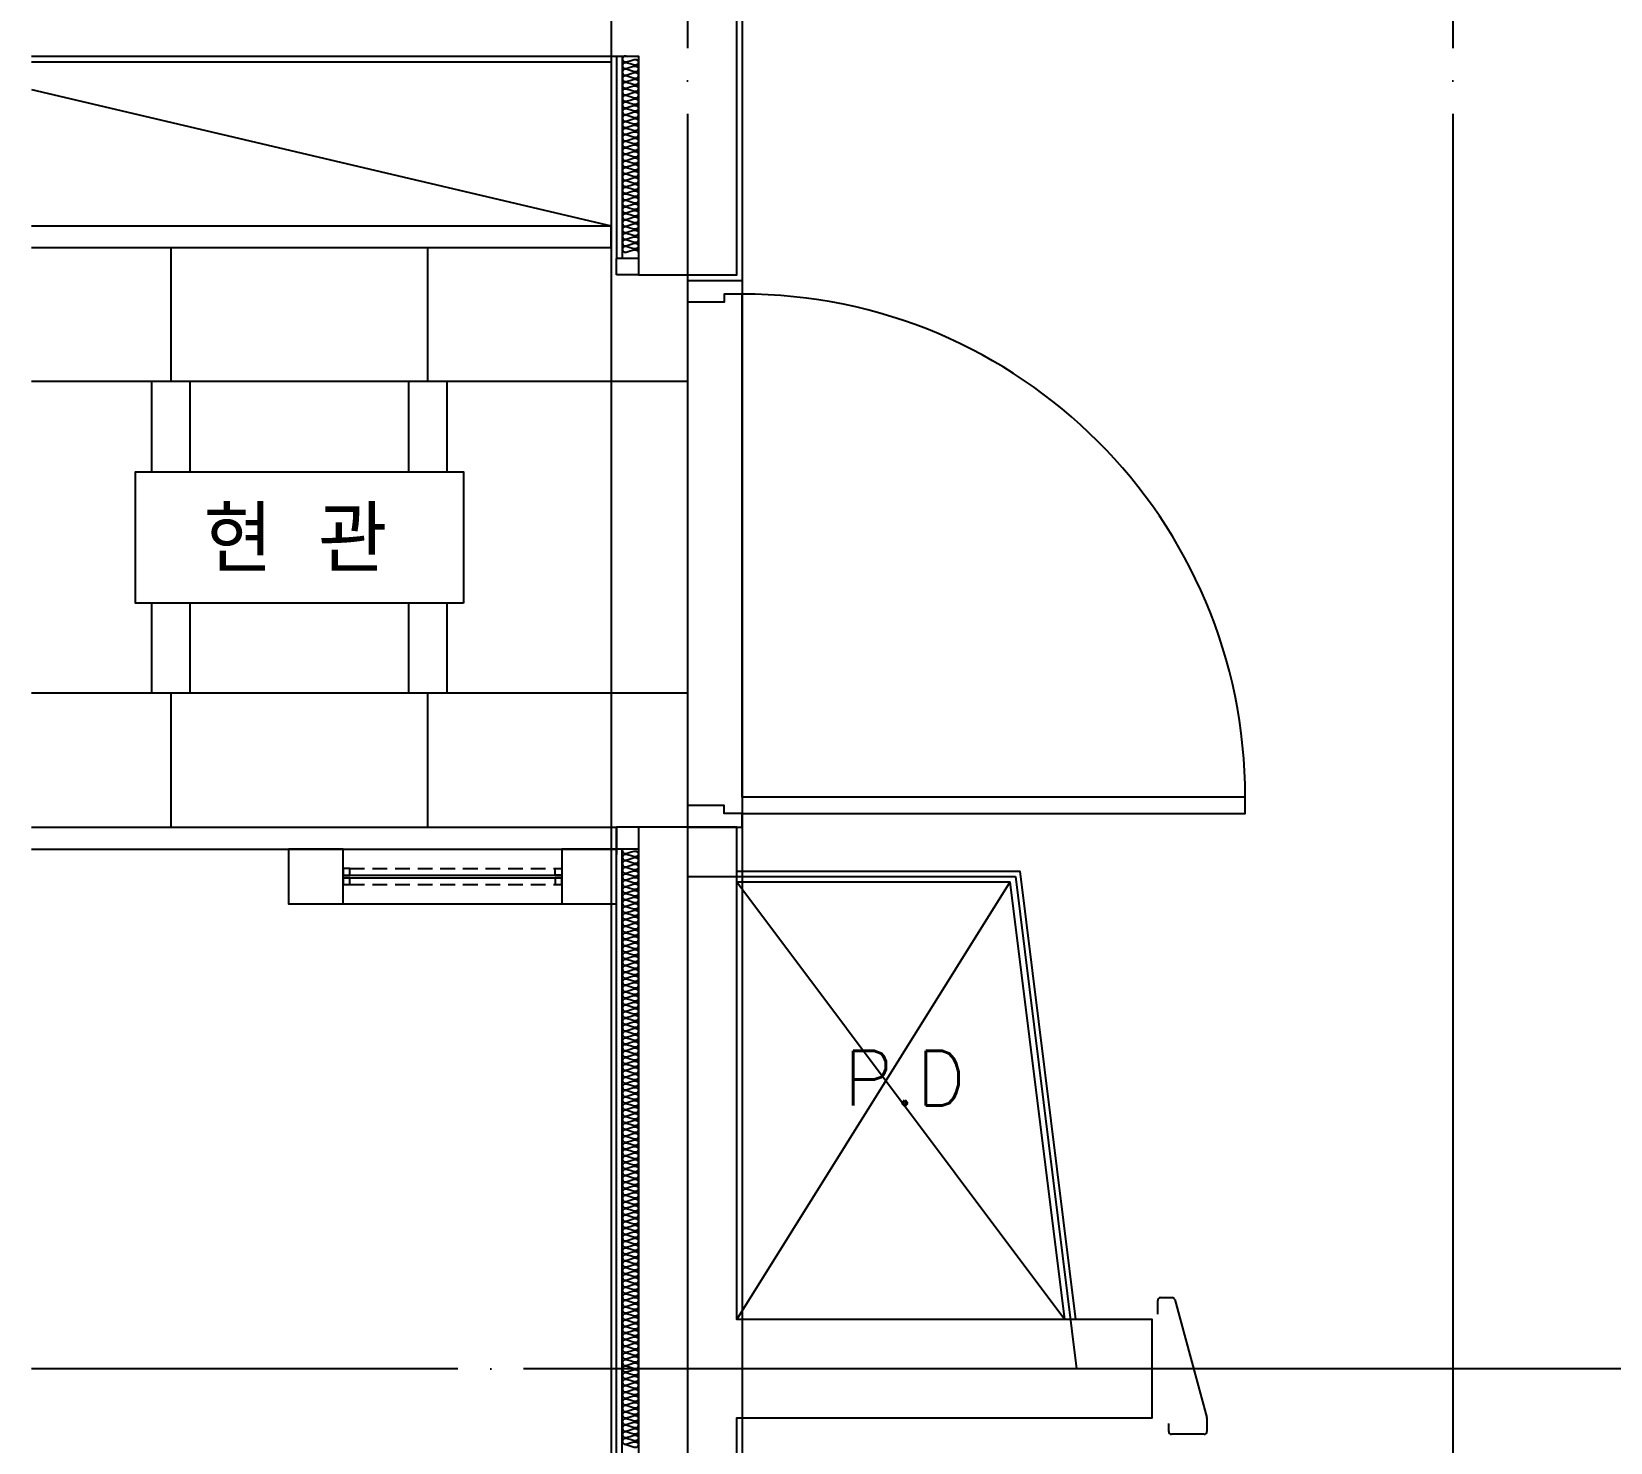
# Model space of a CAD drawing. Extents: x 0 to 40850, y 0 to 28500.
# Drawn here: x 8868 to 11756, y 12462 to 15042 of the extents above; entities that cross this region are included whole.
import ezdxf
from ezdxf.enums import TextEntityAlignment as Align

# ---------------------------------------------------------------- set-up
doc = ezdxf.new("R2010")
doc.units = 0
doc.header["$LTSCALE"] = 60
doc.header["$MEASUREMENT"] = 0
doc.linetypes.add('CEN', pattern=[62, 60, -1, 0, -1])
doc.linetypes.add('HID1', pattern=[2.3, 1.5, -0.8])
for name, color, linetype in [('1', 1, 'CONTINUOUS'), ('2', 2, 'CONTINUOUS'), ('3', 3, 'CONTINUOUS'), ('4', 4, 'CONTINUOUS'), ('7', 7, 'CONTINUOUS'), ('8', 8, 'CONTINUOUS'), ('9', 9, 'CONTINUOUS'), ('CEN', 1, 'CEN'), ('INSUL', 9, 'CONTINUOUS')]:
    doc.layers.add(name, color=color, linetype=linetype)
doc.styles.add('GHS', font='ROMANS', dxfattribs={"bigfont": 'GHS'})
doc.styles.add('HS', font='simplex', dxfattribs={"bigfont": 'ghs'})

msp = doc.modelspace()

# ---------------------------------------------------------------- linework, layer by layer
at = {"layer": '1'}
for p, q in [((9438.3, 13499.5), (9838.3, 13499.5)), ((9438.3, 13494.5), (9838.3, 13494.5))]:
    msp.add_line(p, q, dxfattribs=at)
at = {"layer": '2'}
for p, q in [((9938.3, 14997), (9938.3, 14627)), ((9948.3, 14997), (9948.3, 14627)), ((8868.3, 14987), (9928.3, 14987)), ((9928.3, 14987), (9928.3, 14687)), ((8868.3, 14936.1), (9928.3, 14687)), ((9938.3, 14597), (9938.3, 14627)), ((9978.3, 14627), (9938.3, 14627)), ((9978.3, 14627), (9978.3, 14597)), ((9978.3, 14597), (9938.3, 14597)), ((9978.3, 13587), (9938.3, 13587)), ((9938.3, 13547), (9938.3, 13587)), ((9978.3, 13587), (9978.3, 13547)), ((9978.3, 13547), (9938.3, 13547)), ((9938.3, 9767), (9938.3, 13547)), ((9948.3, 9777), (9948.3, 13547))]:
    msp.add_line(p, q, dxfattribs=at)
at = {"layer": '2', "linetype": 'HID1', "ltscale": 0.3}
for p, q in [((9450.3, 13511.5), (9826.3, 13511.5)), ((9450.3, 13482.5), (9826.3, 13482.5))]:
    msp.add_line(p, q, dxfattribs=at)
at = {"layer": '2'}
for points in [[(9658.3, 13997), (9058.3, 13997), (9058.3, 14237), (9658.3, 14237)], [(9438.3, 13511.5), (9438.3, 13499.5), (9450.3, 13499.5), (9450.3, 13511.5)], [(9438.3, 13494.5), (9438.3, 13482.5), (9450.3, 13482.5), (9450.3, 13494.5)], [(9838.3, 13511.5), (9838.3, 13499.5), (9826.3, 13499.5), (9826.3, 13511.5)], [(9826.3, 13494.5), (9826.3, 13482.5), (9838.3, 13482.5), (9838.3, 13494.5)]]:
    msp.add_lwpolyline(points, close=True, dxfattribs=at)
at = {"layer": '4'}
for p, q in [((8868.3, 14687), (9928.3, 14687)), ((9928.3, 14647), (9928.3, 14687)), ((8868.3, 14647), (9928.3, 14647)), ((8868.3, 13587), (9938.3, 13587)), ((9938.3, 13587), (9938.3, 13537)), ((8868.3, 13547), (9938.3, 13547)), ((9438.3, 13547), (9838.3, 13547)), ((10158.3, 13507), (10676.4, 13507)), ((10158.3, 13487), (10658.5, 13487)), ((10758.3, 12687), (10658.5, 13487)), ((10778.4, 12687), (10676.4, 13507)), ((9438.3, 13447), (9838.3, 13447))]:
    msp.add_line(p, q, dxfattribs=at)
at = {"layer": '4', "color": 4, "linetype": 'CONTINUOUS'}
for p, q in [((10068.3, 14587), (10068.3, 13587)), ((10168.3, 13642), (10168.3, 14562))]:
    msp.add_line(p, q, dxfattribs=at)
at = {"layer": '4', "color": 4}
for p, q in [((10928.3, 12697), (10928.3, 12722)), ((10933.3, 12727), (10954.4, 12727)), ((10959.3, 12723.3), (11018.1, 12507.7)), ((11018.3, 12506.3), (11018.3, 12482)), ((10948.3, 12482), (10948.3, 12497)), ((11013.3, 12477), (10953.3, 12477))]:
    msp.add_line(p, q, dxfattribs=at)
at = {"layer": '4', "color": 4, "linetype": 'CONTINUOUS'}
for points in [[(10068.3, 14587), (10168.3, 14587)], [(10168.3, 14587), (10168.3, 14562), (10135.3, 14562), (10135.3, 14547), (10068.3, 14547)], [(10168.3, 13587), (10168.3, 13612), (10135.3, 13612), (10135.3, 13627), (10068.3, 13627)], [(10068.3, 13587), (10168.3, 13587)]]:
    msp.add_lwpolyline(points, dxfattribs=at)
msp.add_lwpolyline([(10168.3, 13612), (11088.3, 13612), (11088.3, 13642), (10168.3, 13642)], close=True, dxfattribs=at)
at = {"layer": '4'}
for points in [[(9338.3, 13547), (9338.3, 13447), (9438.3, 13447), (9438.3, 13547)], [(9938.3, 13447), (9938.3, 13547), (9838.3, 13547), (9838.3, 13447)]]:
    msp.add_lwpolyline(points, close=True, dxfattribs=at)
at = {"layer": '4', "color": 4, "linetype": 'CONTINUOUS'}
msp.add_arc((10168.3, 13642), 920, 0, 90, dxfattribs=at)
at = {"layer": '4', "color": 4}
for centre, start, end in [((10933.3, 12722), 90, 180), ((10954.4, 12722), 15.2551, 90), ((11013.3, 12506.3), 0, 15.2551), ((10953.3, 12482), 180, 270), ((11013.3, 12482), 270, 0)]:
    msp.add_arc(centre, 5, start, end, dxfattribs=at)
at = {"layer": '7'}
msp.add_lwpolyline([(8868.3, 14997), (9978.3, 14997), (9978.3, 14597), (10158.3, 14597), (10158.3, 20307), (10708.3, 20307), (10708.3, 20487), (9978.3, 20487), (9978.3, 17957), (9988.3, 17957), (9988.3, 17522), (9978.3, 17512), (9978.3, 15177), (8868.3, 15177)], dxfattribs=at)
msp.add_lwpolyline([(12018.3, 12687), (12018.3, 12507), (12778.3, 12507), (12778.3, 9947), (10158.3, 9947), (10158.3, 12507), (10918.3, 12507), (10918.3, 12687), (10158.3, 12687), (10158.3, 13587), (9978.3, 13587), (9978.3, 10402), (9988.3, 10392), (9988.3, 9957), (9978.3, 9957), (9978.3, 9767), (12958.3, 9767), (12958.3, 9957), (12948.3, 9957), (12948.3, 10392), (12958.3, 10402), (12958.3, 13587), (12778.3, 13587), (12778.3, 12687)], close=True, dxfattribs=at)
at = {"layer": '8'}
for p, q in [((9928.3, 22332), (9928.3, 6042)), ((10168.3, 22332), (10168.3, 6042))]:
    msp.add_line(p, q, dxfattribs=at)
at = {"layer": '9'}
for p, q in [((9123.3, 14402), (9123.3, 14647)), ((9593.3, 14402), (9593.3, 14647)), ((10068.3, 14402), (8868.3, 14402)), ((9088.3, 14237), (9088.3, 14402)), ((9158.3, 14237), (9158.3, 14402)), ((9558.3, 14237), (9558.3, 14402)), ((9628.3, 14237), (9628.3, 14402)), ((9088.3, 13832), (9088.3, 13997)), ((9158.3, 13832), (9158.3, 13997)), ((9558.3, 13832), (9558.3, 13997)), ((9628.3, 13832), (9628.3, 13997)), ((10068.3, 13832), (8868.3, 13832)), ((9123.3, 13587), (9123.3, 13832)), ((9593.3, 13587), (9593.3, 13832))]:
    msp.add_line(p, q, dxfattribs=at)
at = {"layer": 'CEN'}
for p, q in [((10068.3, 22332), (10068.3, 6042)), ((11468.3, 22332), (11468.3, 6042)), ((10068.3, 13497), (10668.3, 13497)), ((10158.3, 12687), (10658.5, 13487)), ((10158.3, 13487), (10758.3, 12687)), ((10668.3, 13497), (10779.4, 12597)), ((13368.3, 12597), (8868.3, 12597))]:
    msp.add_line(p, q, dxfattribs=at)
at = {"layer": 'INSUL'}
for points in [[(9955.8, 14997), (9952.5, 14997), (9949.5, 14995.2), (9948.3, 14991.9), (9949.5, 14988.6), (9952.5, 14986.5), (9955.8, 14986.5), (9963.3, 14988.8), (9970.8, 14991), (9974.1, 14991), (9977.1, 14989.2), (9978.3, 14985.9), (9977.1, 14982.6), (9974.1, 14980.5), (9970.8, 14980.5), (9963.3, 14982.8), (9955.8, 14985)], [(9955.8, 14985), (9952.5, 14985), (9949.5, 14983.2), (9948.3, 14979.9), (9949.5, 14976.6), (9952.5, 14974.5), (9955.8, 14974.5), (9963.3, 14976.8), (9970.8, 14979), (9974.1, 14979), (9977.1, 14977.2), (9978.3, 14973.9), (9977.1, 14970.6), (9974.1, 14968.5), (9970.8, 14968.5), (9963.3, 14970.8), (9955.8, 14973)], [(9955.8, 14973), (9952.5, 14973), (9949.5, 14971.2), (9948.3, 14967.9), (9949.5, 14964.6), (9952.5, 14962.5), (9955.8, 14962.5), (9963.3, 14964.8), (9970.8, 14967), (9974.1, 14967), (9977.1, 14965.2), (9978.3, 14961.9), (9977.1, 14958.6), (9974.1, 14956.5), (9970.8, 14956.5), (9963.3, 14958.8), (9955.8, 14961)], [(9955.8, 14961), (9952.5, 14961), (9949.5, 14959.2), (9948.3, 14955.9), (9949.5, 14952.6), (9952.5, 14950.5), (9955.8, 14950.5), (9963.3, 14952.8), (9970.8, 14955), (9974.1, 14955), (9977.1, 14953.2), (9978.3, 14949.9), (9977.1, 14946.6), (9974.1, 14944.5), (9970.8, 14944.5), (9963.3, 14946.8), (9955.8, 14949)], [(9955.8, 14949), (9952.5, 14949), (9949.5, 14947.2), (9948.3, 14943.9), (9949.5, 14940.6), (9952.5, 14938.5), (9955.8, 14938.5), (9963.3, 14940.8), (9970.8, 14943), (9974.1, 14943), (9977.1, 14941.2), (9978.3, 14937.9), (9977.1, 14934.6), (9974.1, 14932.5), (9970.8, 14932.5), (9963.3, 14934.8), (9955.8, 14937)], [(9955.8, 14937), (9952.5, 14937), (9949.5, 14935.2), (9948.3, 14931.9), (9949.5, 14928.6), (9952.5, 14926.5), (9955.8, 14926.5), (9963.3, 14928.8), (9970.8, 14931), (9974.1, 14931), (9977.1, 14929.2), (9978.3, 14925.9), (9977.1, 14922.6), (9974.1, 14920.5), (9970.8, 14920.5), (9963.3, 14922.8), (9955.8, 14925)], [(9955.8, 14925), (9952.5, 14925), (9949.5, 14923.2), (9948.3, 14919.9), (9949.5, 14916.6), (9952.5, 14914.5), (9955.8, 14914.5), (9963.3, 14916.8), (9970.8, 14919), (9974.1, 14919), (9977.1, 14917.2), (9978.3, 14913.9), (9977.1, 14910.6), (9974.1, 14908.5), (9970.8, 14908.5), (9963.3, 14910.8), (9955.8, 14913)], [(9955.8, 14913), (9952.5, 14913), (9949.5, 14911.2), (9948.3, 14907.9), (9949.5, 14904.6), (9952.5, 14902.5), (9955.8, 14902.5), (9963.3, 14904.8), (9970.8, 14907), (9974.1, 14907), (9977.1, 14905.2), (9978.3, 14901.9), (9977.1, 14898.6), (9974.1, 14896.5), (9970.8, 14896.5), (9963.3, 14898.8), (9955.8, 14901)], [(9955.8, 14901), (9952.5, 14901), (9949.5, 14899.2), (9948.3, 14895.9), (9949.5, 14892.6), (9952.5, 14890.5), (9955.8, 14890.5), (9963.3, 14892.8), (9970.8, 14895), (9974.1, 14895), (9977.1, 14893.2), (9978.3, 14889.9), (9977.1, 14886.6), (9974.1, 14884.5), (9970.8, 14884.5), (9963.3, 14886.8), (9955.8, 14889)], [(9955.8, 14889), (9952.5, 14889), (9949.5, 14887.2), (9948.3, 14883.9), (9949.5, 14880.6), (9952.5, 14878.5), (9955.8, 14878.5), (9963.3, 14880.8), (9970.8, 14883), (9974.1, 14883), (9977.1, 14881.2), (9978.3, 14877.9), (9977.1, 14874.6), (9974.1, 14872.5), (9970.8, 14872.5), (9963.3, 14874.8), (9955.8, 14877)], [(9955.8, 14877), (9952.5, 14877), (9949.5, 14875.2), (9948.3, 14871.9), (9949.5, 14868.6), (9952.5, 14866.5), (9955.8, 14866.5), (9963.3, 14868.8), (9970.8, 14871), (9974.1, 14871), (9977.1, 14869.2), (9978.3, 14865.9), (9977.1, 14862.6), (9974.1, 14860.5), (9970.8, 14860.5), (9963.3, 14862.8), (9955.8, 14865)], [(9955.8, 14865), (9952.5, 14865), (9949.5, 14863.2), (9948.3, 14859.9), (9949.5, 14856.6), (9952.5, 14854.5), (9955.8, 14854.5), (9963.3, 14856.8), (9970.8, 14859), (9974.1, 14859), (9977.1, 14857.2), (9978.3, 14853.9), (9977.1, 14850.6), (9974.1, 14848.5), (9970.8, 14848.5), (9963.3, 14850.8), (9955.8, 14853)], [(9955.8, 14853), (9952.5, 14853), (9949.5, 14851.2), (9948.3, 14847.9), (9949.5, 14844.6), (9952.5, 14842.5), (9955.8, 14842.5), (9963.3, 14844.8), (9970.8, 14847), (9974.1, 14847), (9977.1, 14845.2), (9978.3, 14841.9), (9977.1, 14838.6), (9974.1, 14836.5), (9970.8, 14836.5), (9963.3, 14838.8), (9955.8, 14841)], [(9955.8, 14841), (9952.5, 14841), (9949.5, 14839.2), (9948.3, 14835.9), (9949.5, 14832.6), (9952.5, 14830.5), (9955.8, 14830.5), (9963.3, 14832.8), (9970.8, 14835), (9974.1, 14835), (9977.1, 14833.2), (9978.3, 14829.9), (9977.1, 14826.6), (9974.1, 14824.5), (9970.8, 14824.5), (9963.3, 14826.8), (9955.8, 14829)], [(9955.8, 14829), (9952.5, 14829), (9949.5, 14827.2), (9948.3, 14823.9), (9949.5, 14820.6), (9952.5, 14818.5), (9955.8, 14818.5), (9963.3, 14820.8), (9970.8, 14823), (9974.1, 14823), (9977.1, 14821.2), (9978.3, 14817.9), (9977.1, 14814.6), (9974.1, 14812.5), (9970.8, 14812.5), (9963.3, 14814.8), (9955.8, 14817)], [(9955.8, 14817), (9952.5, 14817), (9949.5, 14815.2), (9948.3, 14811.9), (9949.5, 14808.6), (9952.5, 14806.5), (9955.8, 14806.5), (9963.3, 14808.8), (9970.8, 14811), (9974.1, 14811), (9977.1, 14809.2), (9978.3, 14805.9), (9977.1, 14802.6), (9974.1, 14800.5), (9970.8, 14800.5), (9963.3, 14802.8), (9955.8, 14805)], [(9955.8, 14805), (9952.5, 14805), (9949.5, 14803.2), (9948.3, 14799.9), (9949.5, 14796.6), (9952.5, 14794.5), (9955.8, 14794.5), (9963.3, 14796.8), (9970.8, 14799), (9974.1, 14799), (9977.1, 14797.2), (9978.3, 14793.9), (9977.1, 14790.6), (9974.1, 14788.5), (9970.8, 14788.5), (9963.3, 14790.8), (9955.8, 14793)], [(9955.8, 14793), (9952.5, 14793), (9949.5, 14791.2), (9948.3, 14787.9), (9949.5, 14784.6), (9952.5, 14782.5), (9955.8, 14782.5), (9963.3, 14784.8), (9970.8, 14787), (9974.1, 14787), (9977.1, 14785.2), (9978.3, 14781.9), (9977.1, 14778.6), (9974.1, 14776.5), (9970.8, 14776.5), (9963.3, 14778.8), (9955.8, 14781)], [(9955.8, 14781), (9952.5, 14781), (9949.5, 14779.2), (9948.3, 14775.9), (9949.5, 14772.6), (9952.5, 14770.5), (9955.8, 14770.5), (9963.3, 14772.8), (9970.8, 14775), (9974.1, 14775), (9977.1, 14773.2), (9978.3, 14769.9), (9977.1, 14766.6), (9974.1, 14764.5), (9970.8, 14764.5), (9963.3, 14766.8), (9955.8, 14769)], [(9955.8, 14769), (9952.5, 14769), (9949.5, 14767.2), (9948.3, 14763.9), (9949.5, 14760.6), (9952.5, 14758.5), (9955.8, 14758.5), (9963.3, 14760.8), (9970.8, 14763), (9974.1, 14763), (9977.1, 14761.2), (9978.3, 14757.9), (9977.1, 14754.6), (9974.1, 14752.5), (9970.8, 14752.5), (9963.3, 14754.8), (9955.8, 14757)], [(9955.8, 14757), (9952.5, 14757), (9949.5, 14755.2), (9948.3, 14751.9), (9949.5, 14748.6), (9952.5, 14746.5), (9955.8, 14746.5), (9963.3, 14748.8), (9970.8, 14751), (9974.1, 14751), (9977.1, 14749.2), (9978.3, 14745.9), (9977.1, 14742.6), (9974.1, 14740.5), (9970.8, 14740.5), (9963.3, 14742.8), (9955.8, 14745)], [(9955.8, 14745), (9952.5, 14745), (9949.5, 14743.2), (9948.3, 14739.9), (9949.5, 14736.6), (9952.5, 14734.5), (9955.8, 14734.5), (9963.3, 14736.8), (9970.8, 14739), (9974.1, 14739), (9977.1, 14737.2), (9978.3, 14733.9), (9977.1, 14730.6), (9974.1, 14728.5), (9970.8, 14728.5), (9963.3, 14730.8), (9955.8, 14733)], [(9955.8, 14733), (9952.5, 14733), (9949.5, 14731.2), (9948.3, 14727.9), (9949.5, 14724.6), (9952.5, 14722.5), (9955.8, 14722.5), (9963.3, 14724.8), (9970.8, 14727), (9974.1, 14727), (9977.1, 14725.2), (9978.3, 14721.9), (9977.1, 14718.6), (9974.1, 14716.5), (9970.8, 14716.5), (9963.3, 14718.8), (9955.8, 14721)], [(9955.8, 14721), (9952.5, 14721), (9949.5, 14719.2), (9948.3, 14715.9), (9949.5, 14712.6), (9952.5, 14710.5), (9955.8, 14710.5), (9963.3, 14712.8), (9970.8, 14715), (9974.1, 14715), (9977.1, 14713.2), (9978.3, 14709.9), (9977.1, 14706.6), (9974.1, 14704.5), (9970.8, 14704.5), (9963.3, 14706.8), (9955.8, 14709)], [(9955.8, 14709), (9952.5, 14709), (9949.5, 14707.2), (9948.3, 14703.9), (9949.5, 14700.6), (9952.5, 14698.5), (9955.8, 14698.5), (9963.3, 14700.8), (9970.8, 14703), (9974.1, 14703), (9977.1, 14701.2), (9978.3, 14697.9), (9977.1, 14694.6), (9974.1, 14692.5), (9970.8, 14692.5), (9963.3, 14694.8), (9955.8, 14697)], [(9955.8, 14697), (9952.5, 14697), (9949.5, 14695.2), (9948.3, 14691.9), (9949.5, 14688.6), (9952.5, 14686.5), (9955.8, 14686.5), (9963.3, 14688.8), (9970.8, 14691), (9974.1, 14691), (9977.1, 14689.2), (9978.3, 14685.9), (9977.1, 14682.6), (9974.1, 14680.5), (9970.8, 14680.5), (9963.3, 14682.8), (9955.8, 14685)], [(9955.8, 14685), (9952.5, 14685), (9949.5, 14683.2), (9948.3, 14679.9), (9949.5, 14676.6), (9952.5, 14674.5), (9955.8, 14674.5), (9963.3, 14676.8), (9970.8, 14679), (9974.1, 14679), (9977.1, 14677.2), (9978.3, 14673.9), (9977.1, 14670.6), (9974.1, 14668.5), (9970.8, 14668.5), (9963.3, 14670.8), (9955.8, 14673)], [(9955.8, 14673), (9952.5, 14673), (9949.5, 14671.2), (9948.3, 14667.9), (9949.5, 14664.6), (9952.5, 14662.5), (9955.8, 14662.5), (9963.3, 14664.8), (9970.8, 14667), (9974.1, 14667), (9977.1, 14665.2), (9978.3, 14661.9), (9977.1, 14658.6), (9974.1, 14656.5), (9970.8, 14656.5), (9963.3, 14658.8), (9955.8, 14661)], [(9955.8, 14661), (9952.5, 14661), (9949.5, 14659.2), (9948.3, 14655.9), (9949.5, 14652.6), (9952.5, 14650.5), (9955.8, 14650.5), (9963.3, 14652.8), (9970.8, 14655), (9974.1, 14655), (9977.1, 14653.2), (9978.3, 14649.9), (9977.1, 14646.6), (9974.1, 14644.5), (9970.8, 14644.5), (9963.3, 14646.8), (9955.8, 14649)], [(9955.8, 14649), (9952.5, 14649), (9949.5, 14647.2), (9948.3, 14643.9), (9949.5, 14640.6), (9952.5, 14638.5), (9955.8, 14638.5), (9963.3, 14640.8), (9970.8, 14643), (9974.1, 14643), (9977.1, 14641.2), (9978.3, 14637.9), (9977.9, 14637)], [(9949.2, 13547), (9948.3, 13544.4), (9949.5, 13541.1), (9952.5, 13539), (9955.8, 13539), (9963.3, 13541.3), (9970.8, 13543.5), (9974.1, 13543.5), (9977.1, 13541.7), (9978.3, 13538.4), (9977.1, 13535.1), (9974.1, 13533), (9970.8, 13533), (9963.3, 13535.3), (9955.8, 13537.5)], [(9955.8, 13537.5), (9952.5, 13537.5), (9949.5, 13535.7), (9948.3, 13532.4), (9949.5, 13529.1), (9952.5, 13527), (9955.8, 13527), (9963.3, 13529.3), (9970.8, 13531.5), (9974.1, 13531.5), (9977.1, 13529.7), (9978.3, 13526.4), (9977.1, 13523.1), (9974.1, 13521), (9970.8, 13521), (9963.3, 13523.3), (9955.8, 13525.5)], [(9955.8, 13525.5), (9952.5, 13525.5), (9949.5, 13523.7), (9948.3, 13520.4), (9949.5, 13517.1), (9952.5, 13515), (9955.8, 13515), (9963.3, 13517.3), (9970.8, 13519.5), (9974.1, 13519.5), (9977.1, 13517.7), (9978.3, 13514.4), (9977.1, 13511.1), (9974.1, 13509), (9970.8, 13509), (9963.3, 13511.3), (9955.8, 13513.5)], [(9955.8, 13513.5), (9952.5, 13513.5), (9949.5, 13511.7), (9948.3, 13508.4), (9949.5, 13505.1), (9952.5, 13503), (9955.8, 13503), (9963.3, 13505.3), (9970.8, 13507.5), (9974.1, 13507.5), (9977.1, 13505.7), (9978.3, 13502.4), (9977.1, 13499.1), (9974.1, 13497), (9970.8, 13497), (9963.3, 13499.3), (9955.8, 13501.5)], [(9955.8, 13501.5), (9952.5, 13501.5), (9949.5, 13499.7), (9948.3, 13496.4), (9949.5, 13493.1), (9952.5, 13491), (9955.8, 13491), (9963.3, 13493.3), (9970.8, 13495.5), (9974.1, 13495.5), (9977.1, 13493.7), (9978.3, 13490.4), (9977.1, 13487.1), (9974.1, 13485), (9970.8, 13485), (9963.3, 13487.3), (9955.8, 13489.5)], [(9955.8, 13489.5), (9952.5, 13489.5), (9949.5, 13487.7), (9948.3, 13484.4), (9949.5, 13481.1), (9952.5, 13479), (9955.8, 13479), (9963.3, 13481.3), (9970.8, 13483.5), (9974.1, 13483.5), (9977.1, 13481.7), (9978.3, 13478.4), (9977.1, 13475.1), (9974.1, 13473), (9970.8, 13473), (9963.3, 13475.3), (9955.8, 13477.5)], [(9955.8, 13477.5), (9952.5, 13477.5), (9949.5, 13475.7), (9948.3, 13472.4), (9949.5, 13469.1), (9952.5, 13467), (9955.8, 13467), (9963.3, 13469.3), (9970.8, 13471.5), (9974.1, 13471.5), (9977.1, 13469.7), (9978.3, 13466.4), (9977.1, 13463.1), (9974.1, 13461), (9970.8, 13461), (9963.3, 13463.3), (9955.8, 13465.5)], [(9955.8, 13465.5), (9952.5, 13465.5), (9949.5, 13463.7), (9948.3, 13460.4), (9949.5, 13457.1), (9952.5, 13455), (9955.8, 13455), (9963.3, 13457.3), (9970.8, 13459.5), (9974.1, 13459.5), (9977.1, 13457.7), (9978.3, 13454.4), (9977.1, 13451.1), (9974.1, 13449), (9970.8, 13449), (9963.3, 13451.3), (9955.8, 13453.5)], [(9955.8, 13453.5), (9952.5, 13453.5), (9949.5, 13451.7), (9948.3, 13448.4), (9949.5, 13445.1), (9952.5, 13443), (9955.8, 13443), (9963.3, 13445.3), (9970.8, 13447.5), (9974.1, 13447.5), (9977.1, 13445.7), (9978.3, 13442.4), (9977.1, 13439.1), (9974.1, 13437), (9970.8, 13437), (9963.3, 13439.3), (9955.8, 13441.5)], [(9955.8, 13441.5), (9952.5, 13441.5), (9949.5, 13439.7), (9948.3, 13436.4), (9949.5, 13433.1), (9952.5, 13431), (9955.8, 13431), (9963.3, 13433.3), (9970.8, 13435.5), (9974.1, 13435.5), (9977.1, 13433.7), (9978.3, 13430.4), (9977.1, 13427.1), (9974.1, 13425), (9970.8, 13425), (9963.3, 13427.3), (9955.8, 13429.5)], [(9955.8, 13429.5), (9952.5, 13429.5), (9949.5, 13427.7), (9948.3, 13424.4), (9949.5, 13421.1), (9952.5, 13419), (9955.8, 13419), (9963.3, 13421.3), (9970.8, 13423.5), (9974.1, 13423.5), (9977.1, 13421.7), (9978.3, 13418.4), (9977.1, 13415.1), (9974.1, 13413), (9970.8, 13413), (9963.3, 13415.3), (9955.8, 13417.5)], [(9955.8, 13417.5), (9952.5, 13417.5), (9949.5, 13415.7), (9948.3, 13412.4), (9949.5, 13409.1), (9952.5, 13407), (9955.8, 13407), (9963.3, 13409.3), (9970.8, 13411.5), (9974.1, 13411.5), (9977.1, 13409.7), (9978.3, 13406.4), (9977.1, 13403.1), (9974.1, 13401), (9970.8, 13401), (9963.3, 13403.3), (9955.8, 13405.5)], [(9955.8, 13405.5), (9952.5, 13405.5), (9949.5, 13403.7), (9948.3, 13400.4), (9949.5, 13397.1), (9952.5, 13395), (9955.8, 13395), (9963.3, 13397.3), (9970.8, 13399.5), (9974.1, 13399.5), (9977.1, 13397.7), (9978.3, 13394.4), (9977.1, 13391.1), (9974.1, 13389), (9970.8, 13389), (9963.3, 13391.3), (9955.8, 13393.5)], [(9955.8, 13393.5), (9952.5, 13393.5), (9949.5, 13391.7), (9948.3, 13388.4), (9949.5, 13385.1), (9952.5, 13383), (9955.8, 13383), (9963.3, 13385.3), (9970.8, 13387.5), (9974.1, 13387.5), (9977.1, 13385.7), (9978.3, 13382.4), (9977.1, 13379.1), (9974.1, 13377), (9970.8, 13377), (9963.3, 13379.3), (9955.8, 13381.5)], [(9955.8, 13381.5), (9952.5, 13381.5), (9949.5, 13379.7), (9948.3, 13376.4), (9949.5, 13373.1), (9952.5, 13371), (9955.8, 13371), (9963.3, 13373.3), (9970.8, 13375.5), (9974.1, 13375.5), (9977.1, 13373.7), (9978.3, 13370.4), (9977.1, 13367.1), (9974.1, 13365), (9970.8, 13365), (9963.3, 13367.3), (9955.8, 13369.5)], [(9955.8, 13369.5), (9952.5, 13369.5), (9949.5, 13367.7), (9948.3, 13364.4), (9949.5, 13361.1), (9952.5, 13359), (9955.8, 13359), (9963.3, 13361.3), (9970.8, 13363.5), (9974.1, 13363.5), (9977.1, 13361.7), (9978.3, 13358.4), (9977.1, 13355.1), (9974.1, 13353), (9970.8, 13353), (9963.3, 13355.3), (9955.8, 13357.5)], [(9955.8, 13357.5), (9952.5, 13357.5), (9949.5, 13355.7), (9948.3, 13352.4), (9949.5, 13349.1), (9952.5, 13347), (9955.8, 13347), (9963.3, 13349.3), (9970.8, 13351.5), (9974.1, 13351.5), (9977.1, 13349.7), (9978.3, 13346.4), (9977.1, 13343.1), (9974.1, 13341), (9970.8, 13341), (9963.3, 13343.3), (9955.8, 13345.5)], [(9955.8, 13345.5), (9952.5, 13345.5), (9949.5, 13343.7), (9948.3, 13340.4), (9949.5, 13337.1), (9952.5, 13335), (9955.8, 13335), (9963.3, 13337.3), (9970.8, 13339.5), (9974.1, 13339.5), (9977.1, 13337.7), (9978.3, 13334.4), (9977.1, 13331.1), (9974.1, 13329), (9970.8, 13329), (9963.3, 13331.3), (9955.8, 13333.5)], [(9955.8, 13333.5), (9952.5, 13333.5), (9949.5, 13331.7), (9948.3, 13328.4), (9949.5, 13325.1), (9952.5, 13323), (9955.8, 13323), (9963.3, 13325.3), (9970.8, 13327.5), (9974.1, 13327.5), (9977.1, 13325.7), (9978.3, 13322.4), (9977.1, 13319.1), (9974.1, 13317), (9970.8, 13317), (9963.3, 13319.3), (9955.8, 13321.5)], [(9955.8, 13321.5), (9952.5, 13321.5), (9949.5, 13319.7), (9948.3, 13316.4), (9949.5, 13313.1), (9952.5, 13311), (9955.8, 13311), (9963.3, 13313.3), (9970.8, 13315.5), (9974.1, 13315.5), (9977.1, 13313.7), (9978.3, 13310.4), (9977.1, 13307.1), (9974.1, 13305), (9970.8, 13305), (9963.3, 13307.3), (9955.8, 13309.5)], [(9955.8, 13309.5), (9952.5, 13309.5), (9949.5, 13307.7), (9948.3, 13304.4), (9949.5, 13301.1), (9952.5, 13299), (9955.8, 13299), (9963.3, 13301.3), (9970.8, 13303.5), (9974.1, 13303.5), (9977.1, 13301.7), (9978.3, 13298.4), (9977.1, 13295.1), (9974.1, 13293), (9970.8, 13293), (9963.3, 13295.3), (9955.8, 13297.5)], [(9955.8, 13297.5), (9952.5, 13297.5), (9949.5, 13295.7), (9948.3, 13292.4), (9949.5, 13289.1), (9952.5, 13287), (9955.8, 13287), (9963.3, 13289.3), (9970.8, 13291.5), (9974.1, 13291.5), (9977.1, 13289.7), (9978.3, 13286.4), (9977.1, 13283.1), (9974.1, 13281), (9970.8, 13281), (9963.3, 13283.3), (9955.8, 13285.5)], [(9955.8, 13285.5), (9952.5, 13285.5), (9949.5, 13283.7), (9948.3, 13280.4), (9949.5, 13277.1), (9952.5, 13275), (9955.8, 13275), (9963.3, 13277.3), (9970.8, 13279.5), (9974.1, 13279.5), (9977.1, 13277.7), (9978.3, 13274.4), (9977.1, 13271.1), (9974.1, 13269), (9970.8, 13269), (9963.3, 13271.3), (9955.8, 13273.5)], [(9955.8, 13273.5), (9952.5, 13273.5), (9949.5, 13271.7), (9948.3, 13268.4), (9949.5, 13265.1), (9952.5, 13263), (9955.8, 13263), (9963.3, 13265.3), (9970.8, 13267.5), (9974.1, 13267.5), (9977.1, 13265.7), (9978.3, 13262.4), (9977.1, 13259.1), (9974.1, 13257), (9970.8, 13257), (9963.3, 13259.3), (9955.8, 13261.5)], [(9955.8, 13261.5), (9952.5, 13261.5), (9949.5, 13259.7), (9948.3, 13256.4), (9949.5, 13253.1), (9952.5, 13251), (9955.8, 13251), (9963.3, 13253.3), (9970.8, 13255.5), (9974.1, 13255.5), (9977.1, 13253.7), (9978.3, 13250.4), (9977.1, 13247.1), (9974.1, 13245), (9970.8, 13245), (9963.3, 13247.3), (9955.8, 13249.5)], [(9955.8, 13249.5), (9952.5, 13249.5), (9949.5, 13247.7), (9948.3, 13244.4), (9949.5, 13241.1), (9952.5, 13239), (9955.8, 13239), (9963.3, 13241.3), (9970.8, 13243.5), (9974.1, 13243.5), (9977.1, 13241.7), (9978.3, 13238.4), (9977.1, 13235.1), (9974.1, 13233), (9970.8, 13233), (9963.3, 13235.3), (9955.8, 13237.5)], [(9955.8, 13237.5), (9952.5, 13237.5), (9949.5, 13235.7), (9948.3, 13232.4), (9949.5, 13229.1), (9952.5, 13227), (9955.8, 13227), (9963.3, 13229.3), (9970.8, 13231.5), (9974.1, 13231.5), (9977.1, 13229.7), (9978.3, 13226.4), (9977.1, 13223.1), (9974.1, 13221), (9970.8, 13221), (9963.3, 13223.3), (9955.8, 13225.5)], [(9955.8, 13225.5), (9952.5, 13225.5), (9949.5, 13223.7), (9948.3, 13220.4), (9949.5, 13217.1), (9952.5, 13215), (9955.8, 13215), (9963.3, 13217.3), (9970.8, 13219.5), (9974.1, 13219.5), (9977.1, 13217.7), (9978.3, 13214.4), (9977.1, 13211.1), (9974.1, 13209), (9970.8, 13209), (9963.3, 13211.3), (9955.8, 13213.5)], [(9955.8, 13213.5), (9952.5, 13213.5), (9949.5, 13211.7), (9948.3, 13208.4), (9949.5, 13205.1), (9952.5, 13203), (9955.8, 13203), (9963.3, 13205.3), (9970.8, 13207.5), (9974.1, 13207.5), (9977.1, 13205.7), (9978.3, 13202.4), (9977.1, 13199.1), (9974.1, 13197), (9970.8, 13197), (9963.3, 13199.3), (9955.8, 13201.5)], [(9955.8, 13201.5), (9952.5, 13201.5), (9949.5, 13199.7), (9948.3, 13196.4), (9949.5, 13193.1), (9952.5, 13191), (9955.8, 13191), (9963.3, 13193.3), (9970.8, 13195.5), (9974.1, 13195.5), (9977.1, 13193.7), (9978.3, 13190.4), (9977.1, 13187.1), (9974.1, 13185), (9970.8, 13185), (9963.3, 13187.3), (9955.8, 13189.5)], [(9955.8, 13189.5), (9952.5, 13189.5), (9949.5, 13187.7), (9948.3, 13184.4), (9949.5, 13181.1), (9952.5, 13179), (9955.8, 13179), (9963.3, 13181.3), (9970.8, 13183.5), (9974.1, 13183.5), (9977.1, 13181.7), (9978.3, 13178.4), (9977.1, 13175.1), (9974.1, 13173), (9970.8, 13173), (9963.3, 13175.3), (9955.8, 13177.5)], [(9955.8, 13177.5), (9952.5, 13177.5), (9949.5, 13175.7), (9948.3, 13172.4), (9949.5, 13169.1), (9952.5, 13167), (9955.8, 13167), (9963.3, 13169.3), (9970.8, 13171.5), (9974.1, 13171.5), (9977.1, 13169.7), (9978.3, 13166.4), (9977.1, 13163.1), (9974.1, 13161), (9970.8, 13161), (9963.3, 13163.3), (9955.8, 13165.5)], [(9955.8, 13165.5), (9952.5, 13165.5), (9949.5, 13163.7), (9948.3, 13160.4), (9949.5, 13157.1), (9952.5, 13155), (9955.8, 13155), (9963.3, 13157.3), (9970.8, 13159.5), (9974.1, 13159.5), (9977.1, 13157.7), (9978.3, 13154.4), (9977.1, 13151.1), (9974.1, 13149), (9970.8, 13149), (9963.3, 13151.3), (9955.8, 13153.5)], [(9955.8, 13153.5), (9952.5, 13153.5), (9949.5, 13151.7), (9948.3, 13148.4), (9949.5, 13145.1), (9952.5, 13143), (9955.8, 13143), (9963.3, 13145.3), (9970.8, 13147.5), (9974.1, 13147.5), (9977.1, 13145.7), (9978.3, 13142.4), (9977.1, 13139.1), (9974.1, 13137), (9970.8, 13137), (9963.3, 13139.3), (9955.8, 13141.5)], [(9955.8, 13141.5), (9952.5, 13141.5), (9949.5, 13139.7), (9948.3, 13136.4), (9949.5, 13133.1), (9952.5, 13131), (9955.8, 13131), (9963.3, 13133.3), (9970.8, 13135.5), (9974.1, 13135.5), (9977.1, 13133.7), (9978.3, 13130.4), (9977.1, 13127.1), (9974.1, 13125), (9970.8, 13125), (9963.3, 13127.3), (9955.8, 13129.5)], [(9955.8, 13129.5), (9952.5, 13129.5), (9949.5, 13127.7), (9948.3, 13124.4), (9949.5, 13121.1), (9952.5, 13119), (9955.8, 13119), (9963.3, 13121.3), (9970.8, 13123.5), (9974.1, 13123.5), (9977.1, 13121.7), (9978.3, 13118.4), (9977.1, 13115.1), (9974.1, 13113), (9970.8, 13113), (9963.3, 13115.3), (9955.8, 13117.5)], [(9955.8, 13117.5), (9952.5, 13117.5), (9949.5, 13115.7), (9948.3, 13112.4), (9949.5, 13109.1), (9952.5, 13107), (9955.8, 13107), (9963.3, 13109.3), (9970.8, 13111.5), (9974.1, 13111.5), (9977.1, 13109.7), (9978.3, 13106.4), (9977.1, 13103.1), (9974.1, 13101), (9970.8, 13101), (9963.3, 13103.3), (9955.8, 13105.5)], [(9955.8, 13105.5), (9952.5, 13105.5), (9949.5, 13103.7), (9948.3, 13100.4), (9949.5, 13097.1), (9952.5, 13095), (9955.8, 13095), (9963.3, 13097.3), (9970.8, 13099.5), (9974.1, 13099.5), (9977.1, 13097.7), (9978.3, 13094.4), (9977.1, 13091.1), (9974.1, 13089), (9970.8, 13089), (9963.3, 13091.3), (9955.8, 13093.5)], [(9955.8, 13093.5), (9952.5, 13093.5), (9949.5, 13091.7), (9948.3, 13088.4), (9949.5, 13085.1), (9952.5, 13083), (9955.8, 13083), (9963.3, 13085.3), (9970.8, 13087.5), (9974.1, 13087.5), (9977.1, 13085.7), (9978.3, 13082.4), (9977.1, 13079.1), (9974.1, 13077), (9970.8, 13077), (9963.3, 13079.3), (9955.8, 13081.5)], [(9955.8, 13081.5), (9952.5, 13081.5), (9949.5, 13079.7), (9948.3, 13076.4), (9949.5, 13073.1), (9952.5, 13071), (9955.8, 13071), (9963.3, 13073.3), (9970.8, 13075.5), (9974.1, 13075.5), (9977.1, 13073.7), (9978.3, 13070.4), (9977.1, 13067.1), (9974.1, 13065), (9970.8, 13065), (9963.3, 13067.3), (9955.8, 13069.5)], [(9955.8, 13069.5), (9952.5, 13069.5), (9949.5, 13067.7), (9948.3, 13064.4), (9949.5, 13061.1), (9952.5, 13059), (9955.8, 13059), (9963.3, 13061.3), (9970.8, 13063.5), (9974.1, 13063.5), (9977.1, 13061.7), (9978.3, 13058.4), (9977.1, 13055.1), (9974.1, 13053), (9970.8, 13053), (9963.3, 13055.3), (9955.8, 13057.5)], [(9955.8, 13057.5), (9952.5, 13057.5), (9949.5, 13055.7), (9948.3, 13052.4), (9949.5, 13049.1), (9952.5, 13047), (9955.8, 13047), (9963.3, 13049.3), (9970.8, 13051.5), (9974.1, 13051.5), (9977.1, 13049.7), (9978.3, 13046.4), (9977.1, 13043.1), (9974.1, 13041), (9970.8, 13041), (9963.3, 13043.3), (9955.8, 13045.5)], [(9955.8, 13045.5), (9952.5, 13045.5), (9949.5, 13043.7), (9948.3, 13040.4), (9949.5, 13037.1), (9952.5, 13035), (9955.8, 13035), (9963.3, 13037.3), (9970.8, 13039.5), (9974.1, 13039.5), (9977.1, 13037.7), (9978.3, 13034.4), (9977.1, 13031.1), (9974.1, 13029), (9970.8, 13029), (9963.3, 13031.3), (9955.8, 13033.5)], [(9955.8, 13033.5), (9952.5, 13033.5), (9949.5, 13031.7), (9948.3, 13028.4), (9949.5, 13025.1), (9952.5, 13023), (9955.8, 13023), (9963.3, 13025.3), (9970.8, 13027.5), (9974.1, 13027.5), (9977.1, 13025.7), (9978.3, 13022.4), (9977.1, 13019.1), (9974.1, 13017), (9970.8, 13017), (9963.3, 13019.3), (9955.8, 13021.5)], [(9955.8, 13021.5), (9952.5, 13021.5), (9949.5, 13019.7), (9948.3, 13016.4), (9949.5, 13013.1), (9952.5, 13011), (9955.8, 13011), (9963.3, 13013.3), (9970.8, 13015.5), (9974.1, 13015.5), (9977.1, 13013.7), (9978.3, 13010.4), (9977.1, 13007.1), (9974.1, 13005), (9970.8, 13005), (9963.3, 13007.3), (9955.8, 13009.5)], [(9955.8, 13009.5), (9952.5, 13009.5), (9949.5, 13007.7), (9948.3, 13004.4), (9949.5, 13001.1), (9952.5, 12999), (9955.8, 12999), (9963.3, 13001.3), (9970.8, 13003.5), (9974.1, 13003.5), (9977.1, 13001.7), (9978.3, 12998.4), (9977.1, 12995.1), (9974.1, 12993), (9970.8, 12993), (9963.3, 12995.3), (9955.8, 12997.5)], [(9955.8, 12997.5), (9952.5, 12997.5), (9949.5, 12995.7), (9948.3, 12992.4), (9949.5, 12989.1), (9952.5, 12987), (9955.8, 12987), (9963.3, 12989.3), (9970.8, 12991.5), (9974.1, 12991.5), (9977.1, 12989.7), (9978.3, 12986.4), (9977.1, 12983.1), (9974.1, 12981), (9970.8, 12981), (9963.3, 12983.3), (9955.8, 12985.5)], [(9955.8, 12985.5), (9952.5, 12985.5), (9949.5, 12983.7), (9948.3, 12980.4), (9949.5, 12977.1), (9952.5, 12975), (9955.8, 12975), (9963.3, 12977.3), (9970.8, 12979.5), (9974.1, 12979.5), (9977.1, 12977.7), (9978.3, 12974.4), (9977.1, 12971.1), (9974.1, 12969), (9970.8, 12969), (9963.3, 12971.3), (9955.8, 12973.5)], [(9955.8, 12973.5), (9952.5, 12973.5), (9949.5, 12971.7), (9948.3, 12968.4), (9949.5, 12965.1), (9952.5, 12963), (9955.8, 12963), (9963.3, 12965.3), (9970.8, 12967.5), (9974.1, 12967.5), (9977.1, 12965.7), (9978.3, 12962.4), (9977.1, 12959.1), (9974.1, 12957), (9970.8, 12957), (9963.3, 12959.3), (9955.8, 12961.5)], [(9955.8, 12961.5), (9952.5, 12961.5), (9949.5, 12959.7), (9948.3, 12956.4), (9949.5, 12953.1), (9952.5, 12951), (9955.8, 12951), (9963.3, 12953.3), (9970.8, 12955.5), (9974.1, 12955.5), (9977.1, 12953.7), (9978.3, 12950.4), (9977.1, 12947.1), (9974.1, 12945), (9970.8, 12945), (9963.3, 12947.3), (9955.8, 12949.5)], [(9955.8, 12949.5), (9952.5, 12949.5), (9949.5, 12947.7), (9948.3, 12944.4), (9949.5, 12941.1), (9952.5, 12939), (9955.8, 12939), (9963.3, 12941.3), (9970.8, 12943.5), (9974.1, 12943.5), (9977.1, 12941.7), (9978.3, 12938.4), (9977.1, 12935.1), (9974.1, 12933), (9970.8, 12933), (9963.3, 12935.3), (9955.8, 12937.5)], [(9955.8, 12937.5), (9952.5, 12937.5), (9949.5, 12935.7), (9948.3, 12932.4), (9949.5, 12929.1), (9952.5, 12927), (9955.8, 12927), (9963.3, 12929.3), (9970.8, 12931.5), (9974.1, 12931.5), (9977.1, 12929.7), (9978.3, 12926.4), (9977.1, 12923.1), (9974.1, 12921), (9970.8, 12921), (9963.3, 12923.3), (9955.8, 12925.5)], [(9955.8, 12925.5), (9952.5, 12925.5), (9949.5, 12923.7), (9948.3, 12920.4), (9949.5, 12917.1), (9952.5, 12915), (9955.8, 12915), (9963.3, 12917.3), (9970.8, 12919.5), (9974.1, 12919.5), (9977.1, 12917.7), (9978.3, 12914.4), (9977.1, 12911.1), (9974.1, 12909), (9970.8, 12909), (9963.3, 12911.3), (9955.8, 12913.5)], [(9955.8, 12913.5), (9952.5, 12913.5), (9949.5, 12911.7), (9948.3, 12908.4), (9949.5, 12905.1), (9952.5, 12903), (9955.8, 12903), (9963.3, 12905.3), (9970.8, 12907.5), (9974.1, 12907.5), (9977.1, 12905.7), (9978.3, 12902.4), (9977.1, 12899.1), (9974.1, 12897), (9970.8, 12897), (9963.3, 12899.3), (9955.8, 12901.5)], [(9955.8, 12901.5), (9952.5, 12901.5), (9949.5, 12899.7), (9948.3, 12896.4), (9949.5, 12893.1), (9952.5, 12891), (9955.8, 12891), (9963.3, 12893.3), (9970.8, 12895.5), (9974.1, 12895.5), (9977.1, 12893.7), (9978.3, 12890.4), (9977.1, 12887.1), (9974.1, 12885), (9970.8, 12885), (9963.3, 12887.3), (9955.8, 12889.5)], [(9955.8, 12889.5), (9952.5, 12889.5), (9949.5, 12887.7), (9948.3, 12884.4), (9949.5, 12881.1), (9952.5, 12879), (9955.8, 12879), (9963.3, 12881.3), (9970.8, 12883.5), (9974.1, 12883.5), (9977.1, 12881.7), (9978.3, 12878.4), (9977.1, 12875.1), (9974.1, 12873), (9970.8, 12873), (9963.3, 12875.3), (9955.8, 12877.5)], [(9955.8, 12877.5), (9952.5, 12877.5), (9949.5, 12875.7), (9948.3, 12872.4), (9949.5, 12869.1), (9952.5, 12867), (9955.8, 12867), (9963.3, 12869.3), (9970.8, 12871.5), (9974.1, 12871.5), (9977.1, 12869.7), (9978.3, 12866.4), (9977.1, 12863.1), (9974.1, 12861), (9970.8, 12861), (9963.3, 12863.3), (9955.8, 12865.5)], [(9955.8, 12865.5), (9952.5, 12865.5), (9949.5, 12863.7), (9948.3, 12860.4), (9949.5, 12857.1), (9952.5, 12855), (9955.8, 12855), (9963.3, 12857.3), (9970.8, 12859.5), (9974.1, 12859.5), (9977.1, 12857.7), (9978.3, 12854.4), (9977.1, 12851.1), (9974.1, 12849), (9970.8, 12849), (9963.3, 12851.3), (9955.8, 12853.5)], [(9955.8, 12853.5), (9952.5, 12853.5), (9949.5, 12851.7), (9948.3, 12848.4), (9949.5, 12845.1), (9952.5, 12843), (9955.8, 12843), (9963.3, 12845.3), (9970.8, 12847.5), (9974.1, 12847.5), (9977.1, 12845.7), (9978.3, 12842.4), (9977.1, 12839.1), (9974.1, 12837), (9970.8, 12837), (9963.3, 12839.3), (9955.8, 12841.5)], [(9955.8, 12841.5), (9952.5, 12841.5), (9949.5, 12839.7), (9948.3, 12836.4), (9949.5, 12833.1), (9952.5, 12831), (9955.8, 12831), (9963.3, 12833.3), (9970.8, 12835.5), (9974.1, 12835.5), (9977.1, 12833.7), (9978.3, 12830.4), (9977.1, 12827.1), (9974.1, 12825), (9970.8, 12825), (9963.3, 12827.3), (9955.8, 12829.5)], [(9955.8, 12829.5), (9952.5, 12829.5), (9949.5, 12827.7), (9948.3, 12824.4), (9949.5, 12821.1), (9952.5, 12819), (9955.8, 12819), (9963.3, 12821.3), (9970.8, 12823.5), (9974.1, 12823.5), (9977.1, 12821.7), (9978.3, 12818.4), (9977.1, 12815.1), (9974.1, 12813), (9970.8, 12813), (9963.3, 12815.3), (9955.8, 12817.5)], [(9955.8, 12817.5), (9952.5, 12817.5), (9949.5, 12815.7), (9948.3, 12812.4), (9949.5, 12809.1), (9952.5, 12807), (9955.8, 12807), (9963.3, 12809.3), (9970.8, 12811.5), (9974.1, 12811.5), (9977.1, 12809.7), (9978.3, 12806.4), (9977.1, 12803.1), (9974.1, 12801), (9970.8, 12801), (9963.3, 12803.3), (9955.8, 12805.5)], [(9955.8, 12805.5), (9952.5, 12805.5), (9949.5, 12803.7), (9948.3, 12800.4), (9949.5, 12797.1), (9952.5, 12795), (9955.8, 12795), (9963.3, 12797.3), (9970.8, 12799.5), (9974.1, 12799.5), (9977.1, 12797.7), (9978.3, 12794.4), (9977.1, 12791.1), (9974.1, 12789), (9970.8, 12789), (9963.3, 12791.3), (9955.8, 12793.5)], [(9955.8, 12793.5), (9952.5, 12793.5), (9949.5, 12791.7), (9948.3, 12788.4), (9949.5, 12785.1), (9952.5, 12783), (9955.8, 12783), (9963.3, 12785.3), (9970.8, 12787.5), (9974.1, 12787.5), (9977.1, 12785.7), (9978.3, 12782.4), (9977.1, 12779.1), (9974.1, 12777), (9970.8, 12777), (9963.3, 12779.3), (9955.8, 12781.5)], [(9955.8, 12781.5), (9952.5, 12781.5), (9949.5, 12779.7), (9948.3, 12776.4), (9949.5, 12773.1), (9952.5, 12771), (9955.8, 12771), (9963.3, 12773.3), (9970.8, 12775.5), (9974.1, 12775.5), (9977.1, 12773.7), (9978.3, 12770.4), (9977.1, 12767.1), (9974.1, 12765), (9970.8, 12765), (9963.3, 12767.3), (9955.8, 12769.5)], [(9955.8, 12769.5), (9952.5, 12769.5), (9949.5, 12767.7), (9948.3, 12764.4), (9949.5, 12761.1), (9952.5, 12759), (9955.8, 12759), (9963.3, 12761.3), (9970.8, 12763.5), (9974.1, 12763.5), (9977.1, 12761.7), (9978.3, 12758.4), (9977.1, 12755.1), (9974.1, 12753), (9970.8, 12753), (9963.3, 12755.3), (9955.8, 12757.5)], [(9955.8, 12757.5), (9952.5, 12757.5), (9949.5, 12755.7), (9948.3, 12752.4), (9949.5, 12749.1), (9952.5, 12747), (9955.8, 12747), (9963.3, 12749.3), (9970.8, 12751.5), (9974.1, 12751.5), (9977.1, 12749.7), (9978.3, 12746.4), (9977.1, 12743.1), (9974.1, 12741), (9970.8, 12741), (9963.3, 12743.3), (9955.8, 12745.5)], [(9955.8, 12745.5), (9952.5, 12745.5), (9949.5, 12743.7), (9948.3, 12740.4), (9949.5, 12737.1), (9952.5, 12735), (9955.8, 12735), (9963.3, 12737.3), (9970.8, 12739.5), (9974.1, 12739.5), (9977.1, 12737.7), (9978.3, 12734.4), (9977.1, 12731.1), (9974.1, 12729), (9970.8, 12729), (9963.3, 12731.3), (9955.8, 12733.5)], [(9955.8, 12733.5), (9952.5, 12733.5), (9949.5, 12731.7), (9948.3, 12728.4), (9949.5, 12725.1), (9952.5, 12723), (9955.8, 12723), (9963.3, 12725.3), (9970.8, 12727.5), (9974.1, 12727.5), (9977.1, 12725.7), (9978.3, 12722.4), (9977.1, 12719.1), (9974.1, 12717), (9970.8, 12717), (9963.3, 12719.3), (9955.8, 12721.5)], [(9955.8, 12721.5), (9952.5, 12721.5), (9949.5, 12719.7), (9948.3, 12716.4), (9949.5, 12713.1), (9952.5, 12711), (9955.8, 12711), (9963.3, 12713.3), (9970.8, 12715.5), (9974.1, 12715.5), (9977.1, 12713.7), (9978.3, 12710.4), (9977.1, 12707.1), (9974.1, 12705), (9970.8, 12705), (9963.3, 12707.3), (9955.8, 12709.5)], [(9955.8, 12709.5), (9952.5, 12709.5), (9949.5, 12707.7), (9948.3, 12704.4), (9949.5, 12701.1), (9952.5, 12699), (9955.8, 12699), (9963.3, 12701.3), (9970.8, 12703.5), (9974.1, 12703.5), (9977.1, 12701.7), (9978.3, 12698.4), (9977.1, 12695.1), (9974.1, 12693), (9970.8, 12693), (9963.3, 12695.3), (9955.8, 12697.5)], [(9955.8, 12697.5), (9952.5, 12697.5), (9949.5, 12695.7), (9948.3, 12692.4), (9949.5, 12689.1), (9952.5, 12687), (9955.8, 12687), (9963.3, 12689.3), (9970.8, 12691.5), (9974.1, 12691.5), (9977.1, 12689.7), (9978.3, 12686.4), (9977.1, 12683.1), (9974.1, 12681), (9970.8, 12681), (9963.3, 12683.3), (9955.8, 12685.5)], [(9955.8, 12685.5), (9952.5, 12685.5), (9949.5, 12683.7), (9948.3, 12680.4), (9949.5, 12677.1), (9952.5, 12675), (9955.8, 12675), (9963.3, 12677.3), (9970.8, 12679.5), (9974.1, 12679.5), (9977.1, 12677.7), (9978.3, 12674.4), (9977.1, 12671.1), (9974.1, 12669), (9970.8, 12669), (9963.3, 12671.3), (9955.8, 12673.5)], [(9955.8, 12673.5), (9952.5, 12673.5), (9949.5, 12671.7), (9948.3, 12668.4), (9949.5, 12665.1), (9952.5, 12663), (9955.8, 12663), (9963.3, 12665.3), (9970.8, 12667.5), (9974.1, 12667.5), (9977.1, 12665.7), (9978.3, 12662.4), (9977.1, 12659.1), (9974.1, 12657), (9970.8, 12657), (9963.3, 12659.3), (9955.8, 12661.5)], [(9955.8, 12661.5), (9952.5, 12661.5), (9949.5, 12659.7), (9948.3, 12656.4), (9949.5, 12653.1), (9952.5, 12651), (9955.8, 12651), (9963.3, 12653.3), (9970.8, 12655.5), (9974.1, 12655.5), (9977.1, 12653.7), (9978.3, 12650.4), (9977.1, 12647.1), (9974.1, 12645), (9970.8, 12645), (9963.3, 12647.3), (9955.8, 12649.5)], [(9955.8, 12649.5), (9952.5, 12649.5), (9949.5, 12647.7), (9948.3, 12644.4), (9949.5, 12641.1), (9952.5, 12639), (9955.8, 12639), (9963.3, 12641.3), (9970.8, 12643.5), (9974.1, 12643.5), (9977.1, 12641.7), (9978.3, 12638.4), (9977.1, 12635.1), (9974.1, 12633), (9970.8, 12633), (9963.3, 12635.3), (9955.8, 12637.5)], [(9955.8, 12637.5), (9952.5, 12637.5), (9949.5, 12635.7), (9948.3, 12632.4), (9949.5, 12629.1), (9952.5, 12627), (9955.8, 12627), (9963.3, 12629.3), (9970.8, 12631.5), (9974.1, 12631.5), (9977.1, 12629.7), (9978.3, 12626.4), (9977.1, 12623.1), (9974.1, 12621), (9970.8, 12621), (9963.3, 12623.3), (9955.8, 12625.5)], [(9955.8, 12625.5), (9952.5, 12625.5), (9949.5, 12623.7), (9948.3, 12620.4), (9949.5, 12617.1), (9952.5, 12615), (9955.8, 12615), (9963.3, 12617.3), (9970.8, 12619.5), (9974.1, 12619.5), (9977.1, 12617.7), (9978.3, 12614.4), (9977.1, 12611.1), (9974.1, 12609), (9970.8, 12609), (9963.3, 12611.3), (9955.8, 12613.5)], [(9955.8, 12613.5), (9952.5, 12613.5), (9949.5, 12611.7), (9948.3, 12608.4), (9949.5, 12605.1), (9952.5, 12603), (9955.8, 12603), (9963.3, 12605.3), (9970.8, 12607.5), (9974.1, 12607.5), (9977.1, 12605.7), (9978.3, 12602.4), (9977.1, 12599.1), (9974.1, 12597), (9970.8, 12597), (9963.3, 12599.3), (9955.8, 12601.5)], [(9955.8, 12601.5), (9952.5, 12601.5), (9949.5, 12599.7), (9948.3, 12596.4), (9949.5, 12593.1), (9952.5, 12591), (9955.8, 12591), (9963.3, 12593.3), (9970.8, 12595.5), (9974.1, 12595.5), (9977.1, 12593.7), (9978.3, 12590.4), (9977.1, 12587.1), (9974.1, 12585), (9970.8, 12585), (9963.3, 12587.3), (9955.8, 12589.5)], [(9955.8, 12589.5), (9952.5, 12589.5), (9949.5, 12587.7), (9948.3, 12584.4), (9949.5, 12581.1), (9952.5, 12579), (9955.8, 12579), (9963.3, 12581.3), (9970.8, 12583.5), (9974.1, 12583.5), (9977.1, 12581.7), (9978.3, 12578.4), (9977.1, 12575.1), (9974.1, 12573), (9970.8, 12573), (9963.3, 12575.3), (9955.8, 12577.5)], [(9955.8, 12577.5), (9952.5, 12577.5), (9949.5, 12575.7), (9948.3, 12572.4), (9949.5, 12569.1), (9952.5, 12567), (9955.8, 12567), (9963.3, 12569.3), (9970.8, 12571.5), (9974.1, 12571.5), (9977.1, 12569.7), (9978.3, 12566.4), (9977.1, 12563.1), (9974.1, 12561), (9970.8, 12561), (9963.3, 12563.3), (9955.8, 12565.5)], [(9955.8, 12565.5), (9952.5, 12565.5), (9949.5, 12563.7), (9948.3, 12560.4), (9949.5, 12557.1), (9952.5, 12555), (9955.8, 12555), (9963.3, 12557.3), (9970.8, 12559.5), (9974.1, 12559.5), (9977.1, 12557.7), (9978.3, 12554.4), (9977.1, 12551.1), (9974.1, 12549), (9970.8, 12549), (9963.3, 12551.3), (9955.8, 12553.5)], [(9955.8, 12553.5), (9952.5, 12553.5), (9949.5, 12551.7), (9948.3, 12548.4), (9949.5, 12545.1), (9952.5, 12543), (9955.8, 12543), (9963.3, 12545.3), (9970.8, 12547.5), (9974.1, 12547.5), (9977.1, 12545.7), (9978.3, 12542.4), (9977.1, 12539.1), (9974.1, 12537), (9970.8, 12537), (9963.3, 12539.3), (9955.8, 12541.5)], [(9955.8, 12541.5), (9952.5, 12541.5), (9949.5, 12539.7), (9948.3, 12536.4), (9949.5, 12533.1), (9952.5, 12531), (9955.8, 12531), (9963.3, 12533.3), (9970.8, 12535.5), (9974.1, 12535.5), (9977.1, 12533.7), (9978.3, 12530.4), (9977.1, 12527.1), (9974.1, 12525), (9970.8, 12525), (9963.3, 12527.3), (9955.8, 12529.5)], [(9955.8, 12529.5), (9952.5, 12529.5), (9949.5, 12527.7), (9948.3, 12524.4), (9949.5, 12521.1), (9952.5, 12519), (9955.8, 12519), (9963.3, 12521.3), (9970.8, 12523.5), (9974.1, 12523.5), (9977.1, 12521.7), (9978.3, 12518.4), (9977.1, 12515.1), (9974.1, 12513), (9970.8, 12513), (9963.3, 12515.3), (9955.8, 12517.5)], [(9955.8, 12517.5), (9952.5, 12517.5), (9949.5, 12515.7), (9948.3, 12512.4), (9949.5, 12509.1), (9952.5, 12507), (9955.8, 12507), (9963.3, 12509.3), (9970.8, 12511.5), (9974.1, 12511.5), (9977.1, 12509.7), (9978.3, 12506.4), (9977.1, 12503.1), (9974.1, 12501), (9970.8, 12501), (9963.3, 12503.3), (9955.8, 12505.5)], [(9955.8, 12505.5), (9952.5, 12505.5), (9949.5, 12503.7), (9948.3, 12500.4), (9949.5, 12497.1), (9952.5, 12495), (9955.8, 12495), (9963.3, 12497.3), (9970.8, 12499.5), (9974.1, 12499.5), (9977.1, 12497.7), (9978.3, 12494.4), (9977.1, 12491.1), (9974.1, 12489), (9970.8, 12489), (9963.3, 12491.3), (9955.8, 12493.5)], [(9955.8, 12493.5), (9952.5, 12493.5), (9949.5, 12491.7), (9948.3, 12488.4), (9949.5, 12485.1), (9952.5, 12483), (9955.8, 12483), (9963.3, 12485.3), (9970.8, 12487.5), (9974.1, 12487.5), (9977.1, 12485.7), (9978.3, 12482.4), (9977.1, 12479.1), (9974.1, 12477), (9970.8, 12477), (9963.3, 12479.3), (9955.8, 12481.5)], [(9955.8, 12481.5), (9952.5, 12481.5), (9949.5, 12479.7), (9948.3, 12476.4), (9949.5, 12473.1), (9952.5, 12471), (9955.8, 12471), (9963.3, 12473.3), (9970.8, 12475.5), (9974.1, 12475.5), (9977.1, 12473.7), (9978.3, 12470.4), (9977.1, 12467.1), (9974.1, 12465), (9970.8, 12465), (9963.3, 12467.3), (9955.8, 12469.5)], [(9955.8, 12469.5), (9952.5, 12469.5), (9949.5, 12467.7), (9948.3, 12464.4), (9949.5, 12461.1), (9952.5, 12459), (9955.8, 12459), (9963.3, 12461.3), (9970.8, 12463.5), (9974.1, 12463.5), (9977.1, 12461.7), (9978.3, 12458.4), (9977.1, 12455.1), (9974.1, 12453), (9970.8, 12453), (9963.3, 12455.3), (9955.8, 12457.5)]]:
    msp.add_lwpolyline(points, dxfattribs=at)

# ---------------------------------------------------------------- texts
at = {"layer": '3', "style": 'GHS'}
msp.add_text('현 관', height=120, dxfattribs=at).set_placement((9351, 14118.4), align=Align.MIDDLE)
at = {"layer": '3', "style": 'HS'}
msp.add_text('P.D', height=100, rotation=360, dxfattribs=at).set_placement((10353.9, 13078))

doc.saveas('drawing.dxf')
